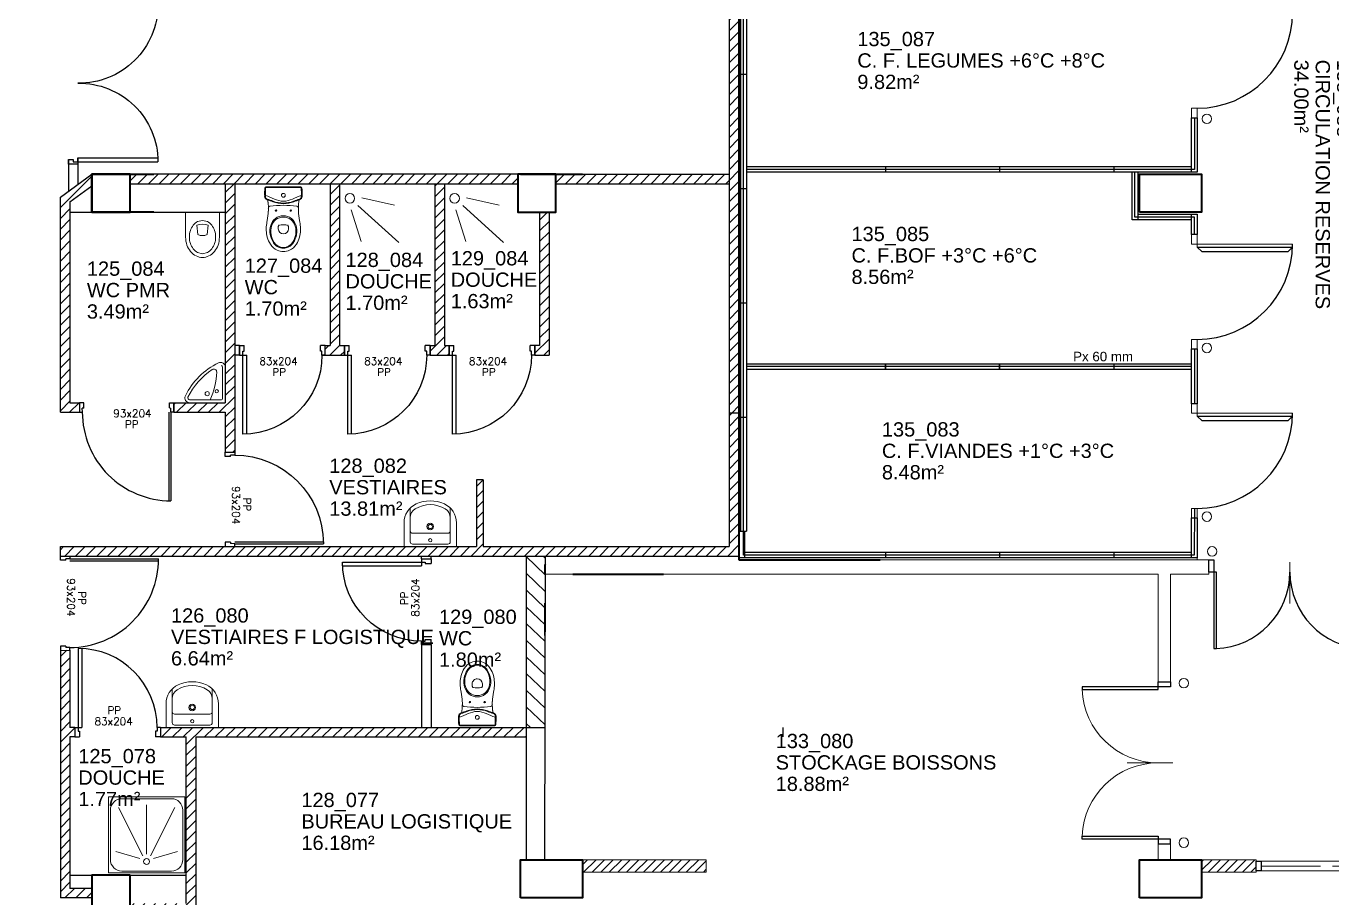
# Model space of a CAD drawing. Header units: metres. Extents: x -8 to 247, y -4 to 148.
# Drawn here: x 124.57 to 138.28, y 77.95 to 87.1 of the extents above; entities that cross this region are included whole.
import ezdxf
from ezdxf.enums import TextEntityAlignment as Align

# ---------------------------------------------------------------- set-up
doc = ezdxf.new("R2010")
doc.units = ezdxf.units.M
doc.header["$LTSCALE"] = 5
for name, pattern in [('AXE', [2, 1.25, -0.25, 0.25, -0.25]), ('CONTINU', [0]), ('DISCONTINU', [0.75, 0.5, -0.25])]:
    doc.linetypes.add(name, pattern=pattern)
doc.layers.get('0').update_dxf_attribs({"lineweight": 0})
for name, color, linetype, lineweight in [('007 Fenêtres', 4, 'Continuous', 0), ('_AC2R-PRO-MACONNERIE-130 mm', 7, 'Continuous', 18), ('A_MURS_STRU', 7, 'Continuous', 35), ('A_SANI', 5, 'Continuous', 20), ('RDC', 7, 'Continuous', 0)]:
    doc.layers.add(name, color=color, linetype=linetype, lineweight=lineweight)
for name, color, linetype in [('A_Etiqu_Local', 7, 'Continuous'), ('A_HACH_CLOIS', 7, 'CONTINU'), ('A_MUR_CLOI', 7, 'Continuous'), ('A_MURS_CLOI', 7, 'Continuous'), ('A_PORT', 7, 'Continuous')]:
    doc.layers.add(name, color=color, linetype=linetype)
doc.styles.add('ARIAL', font='arial.ttf', dxfattribs={"height": 30})
doc.styles.add('Attribut', font='arial.ttf')
doc.styles.add('ROMANS8', font='romans8', dxfattribs={"height": 10})
doc.linetypes.add('ISOLATION', pattern='A,0.0001,-0.1,[134,ltypeshp.shx,S=0.1,R=0,X=-0.1,Y=0],-0.2,[134,ltypeshp.shx,S=0.1,R=180,X=0.1,Y=0],-0.1', length=0.4001)

# ---------------------------------------------------------------- blocks, each defined once
blk = doc.blocks.new('A_Etiqu_Local')
at = {"style": 'Attribut', "flags": 1}
for tag, p in [('CODE_HOPITAL', (-0.446, 1.632)), ('CODE_SITE', (-0.446, 1.407)), ('CODE_BATIMENT', (-0.446, 1.182)), ('CODE_SECTEUR', (-0.446, 0.957)), ('CODE_ETAGE', (-0.446, 0.732)), ('NOM_NORMALISE', (-0.446, -0.843)), ('SECTEUR_ACTIVITE', (-0.446, -1.068)), ('SOUS_SECTEUR_ACTIVITE', (-0.446, -1.293)), ('VOLUME', (-0.446, -1.518)), ('SERVICE', (-0.446, -1.743)), ('CODE_UG', (-0.446, -1.968)), ('CODE_UA', (-0.446, -2.193)), ('CODE_POLE', (-0.446, -2.418)), ('OCCUPANT_EXTERNE', (-0.446, -2.643)), ('DISPONIBILITE', (-0.446, -2.868)), ('ACCES_HANDICAPES', (-0.446, -3.093)), ('NATURE_SOL', (-0.446, -3.318)), ('RISQUE_LABORATOIRE', (-0.446, -3.543)), ('AMIANTE', (-0.446, -3.768))]:
    blk.add_attdef(tag, p, '', height=0.15, dxfattribs=at)
at = {"layer": 'A_Etiqu_Local', "style": 'Attribut'}
for tag, p in [('CODE_PIECE', (-0.446, 0.282)), ('NOM_USAGE', (-0.446, 0.057)), ('SURFACE', (-0.446, -0.168))]:
    blk.add_attdef(tag, p, '', height=0.15, dxfattribs=at)
blk = doc.blocks.new('WCC')
for p, q in [((-0.177, 0), (-0.177, 0.26)), ((-0.06, 0.135), (-0.05, 0.235)), ((0.06, 0.135), (0.05, 0.235)), ((0.177, 0.26), (0.177, 0)), ((0.177, 0), (-0.177, 0))]:
    blk.add_line(p, q)
blk.add_lwpolyline([(-0.177, 0.26, -0.082562), (-0.164, 0.344, -0.090406), (-0.126, 0.412, -0.104282), (-0.066, 0.459, -0.116783), (0, 0.475, -0.116783), (0.066, 0.459, -0.104282), (0.126, 0.412, -0.090406), (0.164, 0.344, -0.082562), (0.177, 0.26, -0.082562)], format="xyb")
blk.add_lwpolyline([(0, 0.435), (0.051, 0.422, -0.105305), (0.097, 0.384, -0.088058), (0.127, 0.329, -0.078823), (0.138, 0.26, -0.078823), (0.127, 0.191, -0.088058), (0.097, 0.136, -0.105305), (0.051, 0.098), (0, 0.085), (-0.051, 0.098, -0.105305), (-0.097, 0.136, -0.088058), (-0.127, 0.191, -0.078823), (-0.138, 0.26, -0.078823), (-0.127, 0.329, -0.088058), (-0.097, 0.384, -0.105305), (-0.051, 0.422)], format="xyb", close=True)
for centre, radius, start, end in [((0, 0.115), 0.13, 67.3801, 112.6199), ((0, 0.31), 0.185, 251.0754, 288.9246)]:
    blk.add_arc(centre, radius, start, end)
blk = doc.blocks.new('pp-93_bati_010')
for p, q in [((0.288, 0.921), (0.329, 0.904)), ((0.323, 0.89), (0.329, 0.904)), ((-0.08, 0.067), (-0.934, 0.435)), ((-0.072, 0.086), (-0.926, 0.454)), ((-0.08, 0.067), (-0.039, 0.05)), ((-0.033, 0.063), (-0.039, 0.05))]:
    blk.add_line(p, q)
for points in [[(0.323, 0.89), (0.374, 0.868), (0.392, 0.909), (0.3, 0.949), (0.288, 0.921)], [(-0.033, 0.063), (0.018, 0.041), (0, 0), (-0.092, 0.04), (-0.08, 0.067)]]:
    blk.add_lwpolyline(points)
at = {"ltscale": 0.025}
blk.add_arc((-0.08, 0.067), 0.93, 66.6716, 156.6716, dxfattribs=at)
at = {"style": 'ROMANS8'}
for tag, p in [('DEF', (0.003, 0.479)), ('DIM', (0.105, 0.427))]:
    blk.add_attdef(tag, text='', height=0.08, rotation=66.6716, dxfattribs=at).set_placement(p, align=Align.CENTER)
blk = doc.blocks.new('P80-BT10')
for p, q in [((0.035, 0.93), (0.035, 0.1)), ((0.075, 0.929), (0.075, 0.1)), ((0, 0.1), (0, 0)), ((0, 0.1), (0.035, 0.1)), ((0, 0), (0.05, 0)), ((0.035, 0.1), (0.075, 0.1)), ((0.035, 0.1), (0.035, 0.06)), ((0.035, 0.06), (0.05, 0.06)), ((0.05, 0.06), (0.05, 0)), ((0.865, 0.06), (0.85, 0.06)), ((0.85, 0.06), (0.85, 0)), ((0.9, 0), (0.85, 0)), ((0.865, 0.1), (0.865, 0.06)), ((0.9, 0.1), (0.865, 0.1)), ((0.9, 0.1), (0.9, 0))]:
    blk.add_line(p, q)
blk.add_arc((0.035, 0.1), 0.83, 0, 90)
at = {"style": 'ROMANS8'}
for tag, p in [('DEF', (0.416, 0.239)), ('DIM', (0.409, 0.124))]:
    blk.add_attdef(tag, text='', height=0.08, dxfattribs=at).set_placement(p, align=Align.CENTER)
blk = doc.blocks.new('LACSP1222P')
for p, q in [((27.5, 0), (-27.5, 0)), ((-27.5, 0), (-27.5, -24.8)), ((27.5, 0), (27.5, -24.8)), ((-21, -5), (-21, -40.4)), ((18.5, -2.5), (-18.5, -2.5)), ((21, -5), (21, -40.4)), ((18.5, -14), (-18.5, -14))]:
    blk.add_line(p, q)
for centre, radius in [((0, -6.5), 1.75), ((0, -21), 3.5), ((0, -21), 2.25)]:
    blk.add_circle(centre, radius)
for centre, radius, start, end in [((-18.5, -5), 2.5, 90, 180), ((18.5, -5), 2.5, 0, 90), ((-5.5, -24.8), 22, 180, 244.971), ((-18.5, -16.5), 2.5, 90, 180), ((5.5, -24.8), 22, 295.029, 0), ((18.5, -16.5), 2.5, 0, 90), ((-10, -30.2), 11, 180, 238.2431), ((0, -14), 30, 238.2431, 301.7569), ((10, -30.2), 11, 301.7569, 0), ((0, -13), 35, 244.971, 295.029)]:
    blk.add_arc(centre, radius, start, end)
blk = doc.blocks.new('WC_1')
for p, q in [((0, 0), (0, 18.3)), ((0.8, 0), (0.8, 18.3)), ((0, 0), (0, -18.3)), ((0.8, 0), (0.8, -18.3)), ((41.8, 5.3), (44.2, 5.3)), ((41.8, -5.3), (44.2, -5.3))]:
    blk.add_line(p, q)
for centre, radius in [((9, 0), 2), ((25, 7.7), 0.75), ((25, -7.8), 0.75)]:
    blk.add_circle(centre, radius)
for centre, radius, start, end in [((1.2, 18.3), 1.15, 94.3358, 180), ((1.2, 18.3), 0.35, 94.3358, 180), ((7.3, -63.3), 83, 87.9055, 94.3358), ((7.3, -63.3), 82.2, 87.9055, 94.3358), ((66.5, 36.5), 60, 197.1141, 206.7822), ((10.2, 16), 2.85, 16.8602, 87.9055), ((10.2, 16), 3.65, 16.8602, 87.9055), ((90.2, 40.2), 80.7, 196.8602, 201.423), ((90.2, 40.2), 79.9, 196.8602, 201.423), ((7.3, -63.3), 80, 83.5813, 85.2758), ((23.4, 79.6), 63.9, 263.5813, 268.2084), ((129.5, 0), 110, 172.6325, 187.3675), ((22.4, 13.8), 2, 88.8988, 169.9712), ((23.9, 95.7), 80, 268.2084, 271.3666), ((24.6, 65.8), 50, 271.3666, 282.6992), ((46.6, -31.8), 50, 99.2938, 102.6992), ((44.2, -17), 35, 75.4769, 99.2938), ((46.5, -8.4), 22.5, 56.222, 105.2138), ((46.7, -7.3), 25, 56.8861, 75.4769), ((-5.8, 0), 21, 0, 26.7822), ((-12.2, 0), 29.4, 360, 21.423), ((-12.2, 0), 30.1, 360, 21.423), ((44.3, 0), 13.8, 105.2138, 180), ((44.7, 0), 12.9, 105.2138, 180), ((52, 0), 12.1, 156.9987, 180), ((41.8, 2.3), 3, 90, 125.2818), ((41.8, 4.3), 1, 90, 156.9987), ((46.8, -7.8), 21, 56.222, 105.2138), ((44.2, 0), 5.32, 0, 90), ((52.1, 0), 11.6, 0, 56.222), ((52.2, 0), 12.4, 0, 56.222), ((51.1, -0.6), 17, 24.3659, 56.8861), ((52.5, 0), 15.5, 0, 24.3659), ((66.5, -36.5), 60, 153.2178, 162.8859), ((-5.8, 0), 21, 333.2178, 0), ((90.2, -40.2), 80.7, 158.577, 163.1398), ((90.2, -40.2), 79.9, 158.577, 163.1398), ((-12.2, 0), 29.4, 338.577, 0), ((-12.2, 0), 30.1, 338.577, 0), ((44.3, 0), 13.8, 180, 254.7862), ((44.7, 0), 12.9, 180, 254.7862), ((52, 0), 12.1, 180, 203.0013), ((41.8, -2.3), 3, 234.7182, 270), ((46.5, 8.4), 22.5, 254.7862, 303.778), ((41.8, -4.3), 1, 203.0013, 270), ((46.8, 7.8), 21, 254.7862, 303.778), ((44.2, 0), 5.32, 270, 0), ((46.7, 7.3), 25, 284.5231, 303.1139), ((52.1, 0), 11.6, 303.778, 360), ((52.2, 0), 12.4, 303.778, 360), ((51.1, 0.6), 17, 303.1139, 335.6341), ((52.5, 0), 15.5, 335.6341, 0), ((1.2, -18.3), 1.15, 180, 265.6642), ((1.2, -18.3), 0.35, 180, 265.6642), ((7.3, 63.3), 82.2, 265.6642, 272.0945), ((7.3, 63.3), 83, 265.6642, 272.0945), ((10.2, -16), 2.85, 272.0945, 343.1398), ((10.2, -16), 3.65, 272.0945, 343.1398), ((7.3, 63.3), 80, 274.7242, 276.4187), ((23.4, -79.6), 63.9, 91.7916, 96.4187), ((22.4, -13.8), 2, 190.0288, 271.1012), ((23.9, -95.7), 80, 88.6334, 91.7916), ((24.6, -65.8), 50, 77.3008, 88.6334), ((46.6, 31.8), 50, 257.3008, 260.7062), ((44.2, 17), 35, 260.7062, 284.5231)]:
    blk.add_arc(centre, radius, start, end)
blk = doc.blocks.new('A$C0C5C0ED2')
for p, q in [((0, 0), (0.374, 0)), ((0, -0.374), (0, 0)), ((0.03, -0.374), (0.03, -0.04)), ((0.04, -0.03), (0.374, -0.03))]:
    blk.add_line(p, q)
for centre, radius in [((0.09, -0.12), 0.0175), ((0.19, -0.095), 0.0225)]:
    blk.add_circle(centre, radius)
for centre, radius, start, end in [((0.01, -0.01), 0.01, 90, 180), ((0.374, -0.05), 0.05, 333.8937, 90), ((0.04, -0.04), 0.01, 90, 180), ((-0.262, 0.262), 0.758, 296.1063, 333.8937), ((0.854, -0.351), 0.765, 155.2197, 177.8482), ((-0.262, 0.262), 0.728, 303.143, 333.8937), ((0.374, -0.05), 0.02, 333.8937, 90), ((0.05, -0.374), 0.05, 180, 296.1063), ((0.05, -0.374), 0.02, 180, 236.1291), ((0.12, -0.323), 0.03, 177.8482, 303.143)]:
    blk.add_arc(centre, radius, start, end)
blk = doc.blocks.new('Porte 160')
at = {"layer": 'A_MUR_CLOI', "color": 7}
for p, q in [((0.1, 1.69), (0.94, 1.69)), ((0.1, 0.04), (0.94, 0.04))]:
    blk.add_line(p, q, dxfattribs=at)
for points in [[(0.1, 1.665), (0.1, 1.715), (0, 1.715), (0, 1.665), (0.05, 1.665), (0.05, 1.69), (0.1, 1.69), (0.1, 1.65), (0.94, 1.65)], [(0.1, 0.065), (0.1, 0.015), (0, 0.015), (0, 0.065), (0.05, 0.065), (0.05, 0.04), (0.1, 0.04), (0.1, 0.08), (0.94, 0.08)]]:
    blk.add_lwpolyline(points, dxfattribs=at)
for centre, start, end in [((0.113, 1.692), 269.121, 359.8467), ((0.113, 0.038), 0.1533, 90.879)]:
    blk.add_arc(centre, 0.827, start, end, dxfattribs=at)
blk = doc.blocks.new('Bac-douche-80')
for p, q in [((-80, -40), (-80, 40)), ((-80, 40), (0, 40)), ((-18, 4.1), (-68.6, 29.6)), ((-66, 38), (-14, 38)), ((-15.1, 7.2), (-22.6, 32.4)), ((0, -40), (0, 40)), ((-78, -26), (-78, 26)), ((-2, -26), (-2, 26)), ((-19.8, 0), (-71.6, 0)), ((-18, -4.1), (-68.6, -29.6)), ((-15.1, -7.2), (-22.6, -32.4)), ((-80, -40), (0, -40)), ((-66, -38), (-14, -38))]:
    blk.add_line(p, q)
blk.add_circle((-12, 0), 3.1)
for centre, start, end in [((-66, 26), 90, 180), ((-14, 26), 0, 90), ((-66, -26), 180, 270), ((-14, -26), 270, 0)]:
    blk.add_arc(centre, 12, start, end)

msp = doc.modelspace()

# ---------------------------------------------------------------- hatches: boundary and pattern name
at = {"layer": '_AC2R-PRO-MACONNERIE-130 mm'}
h = msp.add_hatch(dxfattribs=at)
h.set_pattern_fill('ANSI31', color=8, scale=0.02, style=0)
h.set_pattern_definition([(45, (181.24705, -69.066566), (-0.04490128, 0.04490128), [])])
h.paths.add_polyline_path([(131.716, 78.35), (130.416, 78.349), (130.416, 78.219), (131.716, 78.22)])
h = msp.add_hatch(dxfattribs=at)
h.set_pattern_fill('ANSI31', color=8, scale=0.02, style=0)
h.set_pattern_definition([(45, (-118.550106, -211.35183), (-0.044901281, 0.044901281), [])])
h.paths.add_polyline_path([(139.266, 78.349), (138.691, 78.349), (138.691, 78.219), (139.266, 78.219)])
h.paths.add_polyline_path([(137.491, 78.349), (136.916, 78.349), (136.916, 78.219), (137.491, 78.219)])
at = {"layer": 'A_HACH_CLOIS'}
h = msp.add_hatch(dxfattribs=at)
h.set_pattern_fill('ANSI31', color=8, scale=0.025, style=0)
h.paths.add_polyline_path([(131.955, 99.949), (132.055, 99.949), (132.055, 83.044), (131.955, 83.044)])
h = msp.add_hatch(dxfattribs=at)
h.set_pattern_fill('ANSI31', color=8, scale=0.025, style=0)
h.paths.add_polyline_path([(125.035, 85.258), (125.161, 85.349), (124.99, 85.349), (124.935, 85.309), (124.935, 83.149), (125.035, 83.149)])
h.paths.add_polyline_path([(125.266, 85.426), (125.266, 85.549), (124.99, 85.349), (125.161, 85.349)])
h.paths.add_polyline_path([(125.135, 83.149), (124.935, 83.149), (124.935, 83.049), (125.135, 83.049)])
h = msp.add_hatch(dxfattribs=at)
h.set_pattern_fill('ANSI31', color=8, scale=0.025, style=0)
h.paths.add_polyline_path([(129.736, 85.549), (125.666, 85.549), (125.666, 85.449), (129.736, 85.449)])
h = msp.add_hatch(dxfattribs=at)
h.set_pattern_fill('ANSI31', color=8, scale=0.025, style=0)
h.paths.add_polyline_path([(130.136, 85.449), (131.955, 85.449), (131.955, 85.549), (130.136, 85.549)])
h = msp.add_hatch(dxfattribs=at)
h.set_pattern_fill('ANSI31', color=8, scale=0.025, style=0)
h.paths.add_polyline_path([(126.766, 85.449), (126.666, 85.449), (126.666, 83.149), (126.292, 83.149), (126.125, 83.149), (126.125, 83.049), (126.666, 83.049), (126.666, 82.629), (126.766, 82.629)])
h = msp.add_hatch(dxfattribs=at)
h.set_pattern_fill('ANSI31', color=8, scale=0.025, style=0)
h.paths.add_polyline_path([(130.066, 85.149), (129.966, 85.149), (129.966, 83.749), (129.916, 83.749), (129.916, 83.649), (130.066, 83.649)])
h.paths.add_polyline_path([(128.966, 85.449), (128.866, 85.449), (128.866, 83.749), (128.816, 83.749), (128.816, 83.649), (129.016, 83.649), (129.016, 83.749), (128.966, 83.749)])
h.paths.add_polyline_path([(127.866, 85.449), (127.766, 85.449), (127.766, 83.749), (127.716, 83.749), (127.716, 83.649), (127.916, 83.649), (127.916, 83.749), (127.866, 83.749)])
h = msp.add_hatch(dxfattribs=at)
h.set_pattern_fill('ANSI31', color=8, scale=0.025, style=0)
h.paths.add_polyline_path([(132.055, 83.044), (131.955, 83.044), (131.955, 81.639), (130.525, 81.639), (129.375, 81.639), (129.375, 82.339), (129.305, 82.339), (129.305, 81.639), (129.255, 81.639), (128.355, 81.639), (125.985, 81.639), (124.935, 81.639), (124.935, 81.539), (132.055, 81.539)])
at = {"layer": 'A_HACH_CLOIS', "linetype": 'Continuous'}
h = msp.add_hatch(dxfattribs=at)
h.set_pattern_fill('ANSI31', color=8, scale=0.04, angle=271.4447, style=0)
h.set_pattern_definition([(316.4447, (-0.08648, 0.02), (0.08750991, 0.09203812), [])])
h.paths.add_polyline_path([(129.826, 79.739), (130.026, 79.739), (130.026, 81.539), (129.826, 81.539)])
at = {"layer": 'A_HACH_CLOIS'}
h = msp.add_hatch(dxfattribs=at)
h.set_pattern_fill('ANSI31', color=8, scale=0.025, style=0)
h.paths.add_polyline_path([(124.935, 80.549), (125.035, 80.549), (125.035, 79.739), (125.085, 79.739), (125.085, 79.639), (125.035, 79.639), (125.035, 78.049), (125.266, 78.049), (125.266, 77.949), (124.935, 77.949)])
h = msp.add_hatch(dxfattribs=at)
h.set_pattern_fill('ANSI31', color=8, scale=0.025, style=0)
h.paths.add_polyline_path([(129.826, 79.739), (129.736, 79.739), (128.536, 79.739), (125.985, 79.739), (125.985, 79.639), (126.256, 79.639), (126.256, 77.889), (125.666, 77.889), (125.666, 77.789), (126.311, 77.789), (126.356, 77.789), (126.356, 79.639), (128.536, 79.639), (129.736, 79.639), (129.826, 79.639)])

# ---------------------------------------------------------------- linework, layer by layer
at = {"color": 8}
for p, q in [((137.844, 81.042), (137.844, 81.473)), ((136.134, 79.367), (136.615, 79.367))]:
    msp.add_line(p, q, dxfattribs=at)
at = {"color": 8, "linetype": 'Continuous', "flags": 128}
for points in [[(136.871, 86.142), (136.811, 86.142), (136.811, 86.242), (136.871, 86.242), (136.871, 86.142)], [(137.871, 84.814), (136.811, 84.814), (136.811, 84.914), (136.871, 84.914)], [(137.871, 84.814), (137.871, 84.784), (136.871, 84.784), (136.871, 84.914)], [(136.871, 83.714), (136.811, 83.714), (136.811, 83.814), (136.871, 83.814), (136.871, 83.714)], [(137.871, 83.039), (136.811, 83.039), (136.811, 83.139), (136.871, 83.139)], [(137.871, 83.039), (137.871, 83.009), (136.871, 83.009), (136.871, 83.139)], [(136.871, 81.939), (136.811, 81.939), (136.811, 82.039), (136.871, 82.039), (136.871, 81.939)]]:
    msp.add_lwpolyline(points, dxfattribs=at)
at = {"color": 8, "linetype": 'Continuous'}
for centre, start, end in [((136.461, 80.167), 182.1491, 270), ((136.461, 78.567), 90, 177.8509)]:
    msp.add_arc(centre, 0.8, start, end, dxfattribs=at)
at = {"layer": '007 Fenêtres', "color": 8, "linetype": 'AXE', "ltscale": 0.1}
msp.add_line((137.541, 78.284), (138.641, 78.284), dxfattribs=at)
at = {"layer": '007 Fenêtres', "color": 8}
msp.add_lwpolyline([(138.691, 78.334), (137.491, 78.334), (137.491, 78.234), (138.691, 78.234)], close=True, dxfattribs=at)
at = {"layer": '_AC2R-PRO-MACONNERIE-130 mm', "color": 8}
for p, q in [((132.058, 81.499), (132.058, 83.399)), ((136.871, 81.629), (136.871, 81.499)), ((130.016, 81.434), (130.032, 81.449)), ((130.016, 81.449), (130.016, 81.349)), ((136.994, 81.499), (132.316, 81.499)), ((136.994, 81.499), (136.994, 81.349)), ((130.016, 81.349), (136.461, 81.349)), ((136.461, 81.349), (136.461, 80.167)), ((136.591, 81.349), (136.591, 80.167)), ((136.591, 81.349), (136.994, 81.349)), ((136.461, 80.217), (136.591, 80.217)), ((136.461, 78.567), (136.461, 78.349)), ((136.591, 78.567), (136.591, 78.349)), ((130.416, 78.349), (131.716, 78.35)), ((131.716, 78.22), (131.716, 78.35)), ((136.916, 78.349), (137.491, 78.349)), ((137.491, 78.349), (137.491, 78.219)), ((130.416, 78.219), (131.716, 78.22)), ((136.916, 78.219), (137.491, 78.219))]:
    msp.add_line(p, q, dxfattribs=at)
at = {"layer": 'A_MUR_CLOI', "color": 8}
for p, q in [((131.955, 99.949), (131.955, 81.639)), ((132.055, 99.949), (132.055, 85.513)), ((132.079, 82.999), (132.079, 90.199)), ((132.139, 90.199), (132.139, 82.999)), ((125.019, 85.704), (125.019, 85.37)), ((125.119, 85.719), (125.119, 85.443)), ((124.935, 85.309), (125.266, 85.549)), ((125.266, 85.549), (125.266, 85.426)), ((129.736, 85.549), (125.566, 85.549)), ((129.736, 85.449), (129.736, 85.549)), ((130.136, 85.549), (131.955, 85.549)), ((130.136, 85.549), (130.136, 85.449)), ((132.139, 85.629), (136.811, 85.629)), ((136.871, 85.569), (132.139, 85.569)), ((125.035, 85.258), (125.266, 85.426)), ((125.666, 85.449), (129.736, 85.449)), ((126.666, 85.449), (126.666, 83.149)), ((126.766, 85.449), (126.766, 82.629)), ((127.766, 85.449), (127.766, 83.749)), ((127.866, 85.449), (127.866, 83.749)), ((128.866, 85.449), (128.866, 83.749)), ((128.966, 85.449), (128.966, 83.749)), ((130.136, 85.449), (131.955, 85.449)), ((124.935, 83.049), (124.935, 85.309)), ((125.035, 85.258), (125.035, 83.149)), ((125.035, 85.149), (126.666, 85.149)), ((129.966, 85.149), (129.966, 83.749)), ((130.066, 85.149), (130.066, 83.649)), ((136.811, 85.069), (136.186, 85.069)), ((126.816, 83.749), (126.766, 83.749)), ((126.816, 83.649), (126.766, 83.649)), ((126.816, 83.749), (126.816, 83.649)), ((127.681, 83.649), (127.951, 83.649)), ((127.716, 83.649), (127.716, 83.749)), ((127.716, 83.749), (127.766, 83.749)), ((127.866, 83.749), (127.916, 83.749)), ((127.916, 83.749), (127.916, 83.649)), ((128.816, 83.749), (128.866, 83.749)), ((128.816, 83.749), (128.816, 83.649)), ((128.816, 83.649), (129.016, 83.649)), ((128.966, 83.749), (129.016, 83.749)), ((129.016, 83.749), (129.016, 83.649)), ((129.966, 83.749), (129.916, 83.749)), ((129.916, 83.749), (129.916, 83.649)), ((129.916, 83.649), (130.066, 83.649)), ((134.796, 83.559), (136.811, 83.559)), ((125.035, 83.149), (125.135, 83.149)), ((125.135, 83.149), (125.135, 83.049)), ((126.125, 83.149), (126.666, 83.149)), ((126.125, 83.049), (126.125, 83.149)), ((124.935, 83.049), (125.135, 83.049)), ((126.125, 83.049), (126.666, 83.049)), ((126.666, 83.049), (126.666, 82.629)), ((131.955, 83.044), (132.055, 83.044)), ((132.055, 83.044), (132.055, 81.539)), ((129.305, 82.339), (129.305, 81.639)), ((129.375, 82.339), (129.305, 82.339)), ((129.375, 82.339), (129.375, 81.639)), ((124.935, 81.639), (129.305, 81.639)), ((124.935, 81.539), (124.935, 81.639)), ((129.375, 81.639), (131.955, 81.639)), ((132.118, 81.579), (136.811, 81.579)), ((124.935, 81.539), (132.055, 81.539)), ((128.726, 81.511), (128.726, 81.539)), ((128.826, 81.511), (128.826, 81.539)), ((129.826, 81.539), (129.826, 78.349)), ((130.026, 81.539), (130.016, 78.349)), ((136.871, 81.519), (132.058, 81.519)), ((124.935, 80.549), (124.935, 77.949)), ((125.035, 80.549), (125.035, 79.739)), ((128.726, 80.611), (128.726, 79.739)), ((128.826, 80.611), (128.826, 79.739)), ((125.085, 79.739), (125.035, 79.739)), ((125.085, 79.739), (125.085, 79.639)), ((125.985, 79.739), (130.021, 79.739)), ((132.525, 79.639), (132.525, 79.739)), ((125.085, 79.639), (125.035, 79.639)), ((125.035, 79.639), (125.035, 78.049)), ((125.985, 79.639), (126.256, 79.639)), ((126.256, 77.889), (126.256, 79.639)), ((126.356, 79.639), (129.736, 79.639)), ((126.356, 79.639), (126.356, 77.789)), ((129.736, 79.639), (129.826, 79.639)), ((125.035, 78.189), (126.256, 78.189)), ((125.266, 78.049), (125.035, 78.049)), ((125.266, 77.949), (124.935, 77.949))]:
    msp.add_line(p, q, dxfattribs=at)
at = {"layer": 'A_MUR_CLOI', "color": 8, "linetype": 'ISOLATION', "ltscale": 0.01}
for points in [[(136.841, 82.039), (136.838, 81.549), (132.108, 81.549), (132.108, 90.169), (136.583, 90.169), (136.583, 89.587)], [(136.841, 86.142), (136.841, 85.599), (132.139, 85.599)], [(136.841, 84.914), (136.841, 85.099), (136.216, 85.099), (136.216, 85.569)], [(136.841, 83.714), (136.841, 83.139)], [(136.811, 83.529), (132.139, 83.529)]]:
    msp.add_lwpolyline(points, dxfattribs=at)
at = {"layer": 'A_MUR_CLOI', "color": 8}
for points in [[(132.079, 86.599), (132.139, 86.599)], [(136.811, 85.569), (136.811, 86.142), (136.871, 86.142), (136.871, 85.569)], [(133.596, 85.629), (133.596, 85.569)], [(134.796, 85.629), (134.796, 85.569)], [(135.996, 85.629), (135.996, 85.569)], [(136.186, 85.069), (136.186, 85.569)], [(136.246, 85.569), (136.246, 85.069)], [(132.079, 85.399), (132.139, 85.399)], [(136.246, 85.129), (136.871, 85.129)], [(136.871, 85.129), (136.871, 84.914), (136.811, 84.914), (136.811, 85.129)], [(132.079, 84.199), (132.139, 84.199)], [(132.139, 83.559), (133.596, 83.559), (133.596, 83.499), (132.139, 83.499)], [(136.811, 83.499), (134.796, 83.499), (134.796, 83.559)], [(135.996, 83.559), (135.996, 83.499)], [(132.078, 82.999), (132.138, 82.999), (132.138, 81.799)], [(132.078, 81.799), (132.078, 82.999)], [(136.811, 81.519), (136.811, 81.939), (136.871, 81.939), (136.871, 81.519)], [(132.058, 81.519), (132.058, 81.799), (132.138, 81.799)], [(132.118, 81.799), (132.118, 81.519)], [(133.596, 81.579), (133.596, 81.519)], [(134.796, 81.579), (134.796, 81.519)], [(135.996, 81.579), (135.996, 81.519)]]:
    msp.add_lwpolyline(points, dxfattribs=at)
msp.add_lwpolyline([(136.811, 83.139), (136.811, 83.714), (136.871, 83.714), (136.871, 83.139)], close=True, dxfattribs=at)
at = {"layer": 'A_MUR_CLOI', "color": 8, "linetype": 'ISOLATION', "ltscale": 0.01}
msp.add_lwpolyline([(133.596, 83.559), (134.796, 83.559), (134.796, 83.499), (133.596, 83.499)], close=True, dxfattribs=at)
at = {"layer": 'A_MURS_CLOI', "color": 8}
msp.add_line((132.055, 85.513), (132.055, 83.044), dxfattribs=at)
at = {"layer": 'A_MURS_STRU', "color": 8, "linetype": 'Continuous'}
for p, q in [((132.059, 92.499), (132.059, 81.499)), ((132.059, 92.349), (132.059, 83.399)), ((125.266, 85.549), (125.266, 85.149)), ((125.266, 85.149), (125.266, 85.549)), ((125.266, 85.549), (125.916, 85.549)), ((129.766, 85.549), (130.416, 85.549)), ((125.916, 85.149), (125.266, 85.149)), ((132.059, 81.499), (133.541, 81.499)), ((130.316, 81.349), (130.516, 81.349)), ((129.766, 77.949), (129.766, 78.349)), ((129.766, 78.349), (130.416, 78.349)), ((130.416, 78.349), (130.416, 77.949))]:
    msp.add_line(p, q, dxfattribs=at)
at = {"layer": 'A_MURS_STRU', "color": 8}
msp.add_line((130.516, 81.349), (131.266, 81.349), dxfattribs=at)
at = {"layer": 'A_MURS_STRU', "color": 8, "linetype": 'DISCONTINU'}
msp.add_line((130.016, 78.349), (130.166, 78.349), dxfattribs=at)
msp.add_line((130.016, 78.349), (130.166, 78.349), dxfattribs=at)
at = {"layer": 'A_MURS_STRU', "color": 8}
for points in [[(125.666, 85.549), (125.266, 85.549), (125.266, 85.149), (125.666, 85.149)], [(130.136, 85.549), (129.736, 85.549), (129.736, 85.149), (130.136, 85.149)], [(125.666, 78.189), (125.266, 78.189), (125.266, 77.789), (125.666, 77.789)]]:
    msp.add_lwpolyline(points, close=True, dxfattribs=at)
at = {"layer": 'A_MURS_STRU', "color": 8, "linetype": 'Continuous'}
for points in [[(136.266, 85.149), (136.266, 85.549), (136.916, 85.549), (136.916, 85.149)], [(129.766, 77.949), (129.766, 78.349), (130.416, 78.349), (130.416, 77.949)], [(136.266, 77.949), (136.266, 78.349), (136.916, 78.349), (136.916, 77.949)]]:
    msp.add_lwpolyline(points, close=True, dxfattribs=at)
at = {"layer": 'A_PORT', "color": 8, "linetype": 'Continuous', "flags": 128}
for points in [[(136.871, 84.784), (137.871, 84.784), (137.821, 84.734), (136.921, 84.734), (136.871, 84.784)], [(136.871, 83.009), (137.871, 83.009), (137.821, 82.959), (136.921, 82.959), (136.871, 83.009)], [(137.074, 81.369), (136.994, 81.369), (136.994, 81.499), (137.044, 81.499)], [(137.044, 81.499), (137.044, 80.569), (137.074, 80.569), (137.074, 81.369)], [(136.591, 80.167), (135.661, 80.167), (135.661, 80.137), (136.461, 80.137), (136.461, 80.217)], [(136.461, 80.217), (136.591, 80.217), (136.591, 80.167)], [(136.591, 78.567), (135.661, 78.567), (135.661, 78.597), (136.461, 78.597)], [(136.461, 78.597), (136.461, 78.517), (136.591, 78.517), (136.591, 78.567)]]:
    msp.add_lwpolyline(points, dxfattribs=at)
at = {"layer": 'A_PORT', "color": 8}
msp.add_lwpolyline([(137.541, 78.334), (137.541, 78.234), (137.491, 78.234), (137.491, 78.334)], close=True, dxfattribs=at)
at = {"layer": 'A_PORT', "color": 8, "linetype": 'Continuous'}
for centre, radius, start, end in [((136.871, 87.242), 1, 270, 0), ((136.871, 84.814), 1, 270, 0), ((136.871, 83.039), 1, 270, 0), ((137.044, 81.369), 0.8, 271.8728, 0.0032), ((138.644, 81.369), 0.8, 179.9968, 268.1272)]:
    msp.add_arc(centre, radius, start, end, dxfattribs=at)
at = {"layer": 'A_SANI', "color": 8, "linetype": 'Continuous'}
for p, q in [((128.1, 85.299), (128.441, 85.222)), ((129.2, 85.299), (129.541, 85.222)), ((127.986, 85.174), (128.093, 84.841)), ((128.059, 85.221), (128.487, 84.83)), ((129.086, 85.174), (129.193, 84.841)), ((129.159, 85.221), (129.587, 84.83)), ((130.016, 81.043), (130.016, 80.706))]:
    msp.add_line(p, q, dxfattribs=at)
for centre in [(127.974, 85.295), (129.074, 85.295)]:
    msp.add_circle(centre, 0.05, dxfattribs=at)
at = {"layer": 'RDC', "color": 8, "ltscale": 100}
for centre in [(136.972, 86.13), (136.972, 83.724), (136.972, 81.953), (137.027, 81.588), (136.73, 80.204), (136.73, 78.529)]:
    msp.add_circle(centre, 0.05, dxfattribs=at)

# ---------------------------------------------------------------- block references
at = {"layer": 'A_Etiqu_Local', "color": 8}
ref = msp.add_blockref('A_Etiqu_Local', (133.748, 86.611), dxfattribs=at)
ref.add_attrib('CODE_PIECE', '135_087', (133.302, 86.893), dxfattribs={"height": 0.15, "style": 'Attribut'})
ref.add_attrib('NOM_USAGE', 'C. F. LEGUMES +6°C +8°C', (133.302, 86.668), dxfattribs={"height": 0.15, "style": 'Attribut'})
ref.add_attrib('SURFACE', '9.82m²', (133.302, 86.443), dxfattribs={"height": 0.15, "style": 'Attribut'})
ref = msp.add_blockref('A_Etiqu_Local', (138.057, 86.305), dxfattribs=dict(at, rotation=270))
ref.add_attrib('CODE_PIECE', '138_088', (138.339, 86.751), dxfattribs={"height": 0.15, "rotation": 270, "style": 'Attribut'})
ref.add_attrib('NOM_USAGE', 'CIRCULATION RESERVES', (138.114, 86.751), dxfattribs={"height": 0.15, "rotation": 270, "style": 'Attribut'})
ref.add_attrib('SURFACE', '34.00m²', (137.889, 86.751), dxfattribs={"height": 0.15, "rotation": 270, "style": 'Attribut'})
ref = msp.add_blockref('A_Etiqu_Local', (133.687, 84.564), dxfattribs=at)
ref.add_attrib('CODE_PIECE', '135_085', (133.241, 84.846), dxfattribs={"height": 0.15, "style": 'Attribut'})
ref.add_attrib('NOM_USAGE', 'C. F.BOF +3°C +6°C', (133.241, 84.621), dxfattribs={"height": 0.15, "style": 'Attribut'})
ref.add_attrib('SURFACE', '8.56m²', (133.241, 84.396), dxfattribs={"height": 0.15, "style": 'Attribut'})
ref = msp.add_blockref('A_Etiqu_Local', (128.375, 84.292), dxfattribs=at)
ref.add_attrib('CODE_PIECE', '128_084', (127.928, 84.574), dxfattribs={"height": 0.15, "style": 'Attribut'})
ref.add_attrib('NOM_USAGE', 'DOUCHE', (127.928, 84.349), dxfattribs={"height": 0.15, "style": 'Attribut'})
ref.add_attrib('SURFACE', '1.70m²', (127.928, 84.124), dxfattribs={"height": 0.15, "style": 'Attribut'})
ref = msp.add_blockref('A_Etiqu_Local', (129.479, 84.309), dxfattribs=at)
ref.add_attrib('CODE_PIECE', '129_084', (129.033, 84.591), dxfattribs={"height": 0.15, "style": 'Attribut'})
ref.add_attrib('NOM_USAGE', 'DOUCHE', (129.033, 84.366), dxfattribs={"height": 0.15, "style": 'Attribut'})
ref.add_attrib('SURFACE', '1.63m²', (129.033, 84.141), dxfattribs={"height": 0.15, "style": 'Attribut'})
ref = msp.add_blockref('A_Etiqu_Local', (125.659, 84.2), dxfattribs=at)
ref.add_attrib('CODE_PIECE', '125_084', (125.213, 84.482), dxfattribs={"height": 0.15, "style": 'Attribut'})
ref.add_attrib('NOM_USAGE', 'WC PMR', (125.213, 84.257), dxfattribs={"height": 0.15, "style": 'Attribut'})
ref.add_attrib('SURFACE', '3.49m²', (125.213, 84.032), dxfattribs={"height": 0.15, "style": 'Attribut'})
ref = msp.add_blockref('A_Etiqu_Local', (127.317, 84.231), dxfattribs=at)
ref.add_attrib('CODE_PIECE', '127_084', (126.87, 84.513), dxfattribs={"height": 0.15, "style": 'Attribut'})
ref.add_attrib('NOM_USAGE', 'WC', (126.87, 84.288), dxfattribs={"height": 0.15, "style": 'Attribut'})
ref.add_attrib('SURFACE', '1.70m²', (126.87, 84.063), dxfattribs={"height": 0.15, "style": 'Attribut'})
ref = msp.add_blockref('A_Etiqu_Local', (134.007, 82.512), dxfattribs=at)
ref.add_attrib('CODE_PIECE', '135_083', (133.56, 82.794), dxfattribs={"height": 0.15, "style": 'Attribut'})
ref.add_attrib('NOM_USAGE', 'C. F.VIANDES +1°C +3°C', (133.56, 82.569), dxfattribs={"height": 0.15, "style": 'Attribut'})
ref.add_attrib('SURFACE', '8.48m²', (133.56, 82.344), dxfattribs={"height": 0.15, "style": 'Attribut'})
ref = msp.add_blockref('A_Etiqu_Local', (128.204, 82.13), dxfattribs=at)
ref.add_attrib('CODE_PIECE', '128_082', (127.758, 82.412), dxfattribs={"height": 0.15, "style": 'Attribut'})
ref.add_attrib('NOM_USAGE', 'VESTIAIRES', (127.758, 82.187), dxfattribs={"height": 0.15, "style": 'Attribut'})
ref.add_attrib('SURFACE', '13.81m²', (127.758, 81.962), dxfattribs={"height": 0.15, "style": 'Attribut'})
ref = msp.add_blockref('A_Etiqu_Local', (126.543, 80.558), dxfattribs=at)
ref.add_attrib('CODE_PIECE', '126_080', (126.096, 80.84), dxfattribs={"height": 0.15, "style": 'Attribut'})
ref.add_attrib('NOM_USAGE', 'VESTIAIRES F LOGISTIQUE', (126.096, 80.615), dxfattribs={"height": 0.15, "style": 'Attribut'})
ref.add_attrib('SURFACE', '6.64m²', (126.096, 80.39), dxfattribs={"height": 0.15, "style": 'Attribut'})
ref = msp.add_blockref('A_Etiqu_Local', (129.357, 80.544), dxfattribs=at)
ref.add_attrib('CODE_PIECE', '129_080', (128.91, 80.826), dxfattribs={"height": 0.15, "style": 'Attribut'})
ref.add_attrib('NOM_USAGE', 'WC', (128.91, 80.601), dxfattribs={"height": 0.15, "style": 'Attribut'})
ref.add_attrib('SURFACE', '1.80m²', (128.91, 80.376), dxfattribs={"height": 0.15, "style": 'Attribut'})
ref = msp.add_blockref('A_Etiqu_Local', (132.892, 79.24), dxfattribs=at)
ref.add_attrib('CODE_PIECE', '133_080', (132.445, 79.522), dxfattribs={"height": 0.15, "style": 'Attribut'})
ref.add_attrib('NOM_USAGE', 'STOCKAGE BOISSONS', (132.445, 79.297), dxfattribs={"height": 0.15, "style": 'Attribut'})
ref.add_attrib('SURFACE', '18.88m²', (132.445, 79.072), dxfattribs={"height": 0.15, "style": 'Attribut'})
ref = msp.add_blockref('A_Etiqu_Local', (125.569, 79.081), dxfattribs=at)
ref.add_attrib('CODE_PIECE', '125_078', (125.123, 79.363), dxfattribs={"height": 0.15, "style": 'Attribut'})
ref.add_attrib('NOM_USAGE', 'DOUCHE', (125.123, 79.138), dxfattribs={"height": 0.15, "style": 'Attribut'})
ref.add_attrib('SURFACE', '1.77m²', (125.123, 78.913), dxfattribs={"height": 0.15, "style": 'Attribut'})
ref = msp.add_blockref('A_Etiqu_Local', (127.912, 78.621), dxfattribs=at)
ref.add_attrib('CODE_PIECE', '128_077', (127.465, 78.903), dxfattribs={"height": 0.15, "style": 'Attribut'})
ref.add_attrib('NOM_USAGE', 'BUREAU LOGISTIQUE', (127.465, 78.678), dxfattribs={"height": 0.15, "style": 'Attribut'})
ref.add_attrib('SURFACE', '16.18m²', (127.465, 78.453), dxfattribs={"height": 0.15, "style": 'Attribut'})
at = {"layer": 'A_MUR_CLOI', "color": 8}
ref = msp.add_blockref('P80-BT10', (126.816, 83.749), dxfattribs=dict(at, xscale=-1, rotation=180))
ref.add_attrib('DEF', 'PP', dxfattribs={"layer": '0', "height": 0.08, "style": 'ROMANS8'}).set_placement((127.233, 83.43), align=Align.CENTER)
ref.add_attrib('DIM', '83x204', dxfattribs={"layer": '0', "height": 0.08, "style": 'ROMANS8'}).set_placement((127.225, 83.545), align=Align.CENTER)
ref = msp.add_blockref('P80-BT10', (127.916, 83.749), dxfattribs=dict(at, xscale=-1, rotation=180))
ref.add_attrib('DEF', 'PP', dxfattribs={"layer": '0', "height": 0.08, "style": 'ROMANS8'}).set_placement((128.333, 83.43), align=Align.CENTER)
ref.add_attrib('DIM', '83x204', dxfattribs={"layer": '0', "height": 0.08, "style": 'ROMANS8'}).set_placement((128.325, 83.545), align=Align.CENTER)
ref = msp.add_blockref('P80-BT10', (129.016, 83.749), dxfattribs=dict(at, xscale=-1, rotation=180))
ref.add_attrib('DEF', 'PP', dxfattribs={"layer": '0', "height": 0.08, "style": 'ROMANS8'}).set_placement((129.433, 83.43), align=Align.CENTER)
ref.add_attrib('DIM', '83x204', dxfattribs={"layer": '0', "height": 0.08, "style": 'ROMANS8'}).set_placement((129.425, 83.545), align=Align.CENTER)
at = {"layer": 'A_PORT', "color": 8, "xscale": -1, "rotation": 180}
msp.add_blockref('Porte 160', (125.019, 87.369), dxfattribs=at)
at = {"layer": 'A_PORT', "color": 8, "linetype": 'Continuous'}
ref = msp.add_blockref('pp-93_bati_010', (126.125, 83.149), dxfattribs=dict(at, rotation=113.3284147185179))
ref.add_attrib('DEF', 'PP', dxfattribs={"layer": '0', "height": 0.08, "rotation": 0, "style": 'ROMANS8'}).set_placement((125.684, 82.882), align=Align.CENTER)
ref.add_attrib('DIM', '93x204', dxfattribs={"layer": '0', "height": 0.08, "rotation": 0, "style": 'ROMANS8'}).set_placement((125.691, 82.997), align=Align.CENTER)
ref = msp.add_blockref('pp-93_bati_010', (126.666, 81.639), dxfattribs=dict(at, xscale=-1, rotation=336.671585281481))
ref.add_attrib('DEF', 'PP', dxfattribs={"layer": '0', "height": 0.08, "rotation": 270, "style": 'ROMANS8'}).set_placement((126.854, 82.081), align=Align.CENTER)
ref.add_attrib('DIM', '93x204', dxfattribs={"layer": '0', "height": 0.08, "rotation": 270, "style": 'ROMANS8'}).set_placement((126.739, 82.073), align=Align.CENTER)
at = {"layer": 'A_PORT', "color": 8, "linetype": 'Continuous', "rotation": 203.3284147187768}
msp.add_blockref('pp-93_bati_010', (124.935, 81.539), dxfattribs=at).add_auto_attribs({'DEF': 'PP', 'DIM': '93x204'})
at = {"layer": 'A_PORT', "color": 8, "linetype": 'Continuous'}
ref = msp.add_blockref('P80-BT10', (128.826, 81.511), dxfattribs=dict(at, xscale=-1, rotation=90))
ref.add_attrib('DEF', 'PP', dxfattribs={"layer": '0', "height": 0.08, "rotation": 90, "style": 'ROMANS8'}).set_placement((128.587, 81.095), align=Align.CENTER)
ref.add_attrib('DIM', '83x204', dxfattribs={"layer": '0', "height": 0.08, "rotation": 90, "style": 'ROMANS8'}).set_placement((128.702, 81.103), align=Align.CENTER)
msp.add_blockref('P80-BT10', (125.085, 79.639), dxfattribs=at).add_auto_attribs({'DEF': 'PP', 'DIM': '83x204'})
at = {"layer": 'A_SANI', "color": 8, "linetype": 'Continuous', "xscale": -0.009999999999990905, "yscale": 0.009999999999990905, "zscale": 0.01}
for name, p, rotation in [('WC_1', (127.276, 85.417), 90), ('LACSP1222P', (128.818, 81.639), 180), ('WC_1', (129.312, 79.755), 270), ('LACSP1222P', (126.319, 79.739), 180)]:
    msp.add_blockref(name, p, dxfattribs=dict(at, rotation=rotation))
at = {"layer": 'A_SANI', "color": 8, "linetype": 'Continuous', "extrusion": (0, 0, -1), "xscale": -1, "zscale": -1, "rotation": 180}
msp.add_blockref('WCC', (-126.427, 85.149), dxfattribs=at)
at = {"layer": 'A_SANI', "color": 8, "linetype": 'Continuous', "rotation": 180}
msp.add_blockref('A$C0C5C0ED2', (126.666, 83.149), dxfattribs=at)
at = {"layer": 'A_SANI', "color": 8, "xscale": 0.01, "yscale": 0.01, "zscale": 0.01, "rotation": 270}
msp.add_blockref('Bac-douche-80', (125.84, 78.211), dxfattribs=at)

# ---------------------------------------------------------------- texts
at = {"layer": 'A_MUR_CLOI', "color": 8, "style": 'ARIAL'}
msp.add_text('Px 60 mm', height=0.1, dxfattribs=at).set_placement((135.568, 83.584))

doc.saveas('drawing.dxf')
